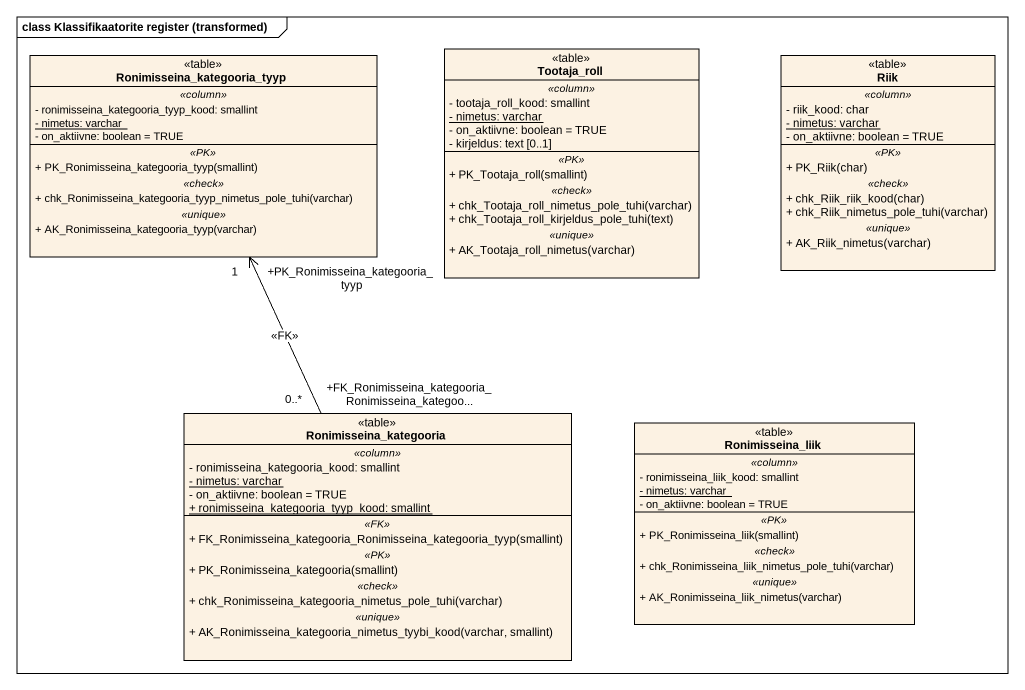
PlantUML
@startuml
mainframe class Klassifikaatorite register (transformed)
hide circle
hide empty members
skinparam classAttributeIconSize 0
class Ronimisseina_kategooria_tyyp <<table>> {
  .. <<column>> ..
  - ronimisseina_kategooria_tyyp_kood: smallint
  {static} - nimetus: varchar
  - on_aktiivne: boolean = TRUE
  .. <<PK>> ..
  + PK_Ronimisseina_kategooria_tyyp(smallint)
  .. <<check>> ..
  + chk_Ronimisseina_kategooria_tyyp_nimetus_pole_tuhi(varchar)
  .. <<unique>> ..
  + AK_Ronimisseina_kategooria_tyyp(varchar)
}
class Tootaja_roll <<table>> {
  .. <<column>> ..
  - tootaja_roll_kood: smallint
  {static} - nimetus: varchar
  - on_aktiivne: boolean = TRUE
  - kirjeldus: text [0..1]
  .. <<PK>> ..
  + PK_Tootaja_roll(smallint)
  .. <<check>> ..
  + chk_Tootaja_roll_nimetus_pole_tuhi(varchar)
  + chk_Tootaja_roll_kirjeldus_pole_tuhi(text)
  .. <<unique>> ..
  + AK_Tootaja_roll_nimetus(varchar)
}
class Riik <<table>> {
  .. <<column>> ..
  - riik_kood: char
  {static} - nimetus: varchar
  - on_aktiivne: boolean = TRUE
  .. <<PK>> ..
  + PK_Riik(char)
  .. <<check>> ..
  + chk_Riik_riik_kood(char)
  + chk_Riik_nimetus_pole_tuhi(varchar)
  .. <<unique>> ..
  + AK_Riik_nimetus(varchar)
}
class Ronimisseina_kategooria <<table>> {
  .. <<column>> ..
  - ronimisseina_kategooria_kood: smallint
  {static} - nimetus: varchar
  - on_aktiivne: boolean = TRUE
  {static} + ronimisseina_kategooria_tyyp_kood: smallint
  .. <<FK>> ..
  + FK_Ronimisseina_kategooria_Ronimisseina_kategooria_tyyp(smallint)
  .. <<PK>> ..
  + PK_Ronimisseina_kategooria(smallint)
  .. <<check>> ..
  + chk_Ronimisseina_kategooria_nimetus_pole_tuhi(varchar)
  .. <<unique>> ..
  + AK_Ronimisseina_kategooria_nimetus_tyybi_kood(varchar, smallint)
}
class Ronimisseina_liik <<table>> {
  .. <<column>> ..
  - ronimisseina_liik_kood: smallint
  {static} - nimetus: varchar
  - on_aktiivne: boolean = TRUE
  .. <<PK>> ..
  + PK_Ronimisseina_liik(smallint)
  .. <<check>> ..
  + chk_Ronimisseina_liik_nimetus_pole_tuhi(varchar)
  .. <<unique>> ..
  + AK_Ronimisseina_liik_nimetus(varchar)
}
Ronimisseina_kategooria "+FK_Ronimisseina_kategooria_Ronimisseina_kategoo...\n0..*" -up-> "+PK_Ronimisseina_kategooria_tyyp\n1" Ronimisseina_kategooria_tyyp : <<FK>>
@enduml
